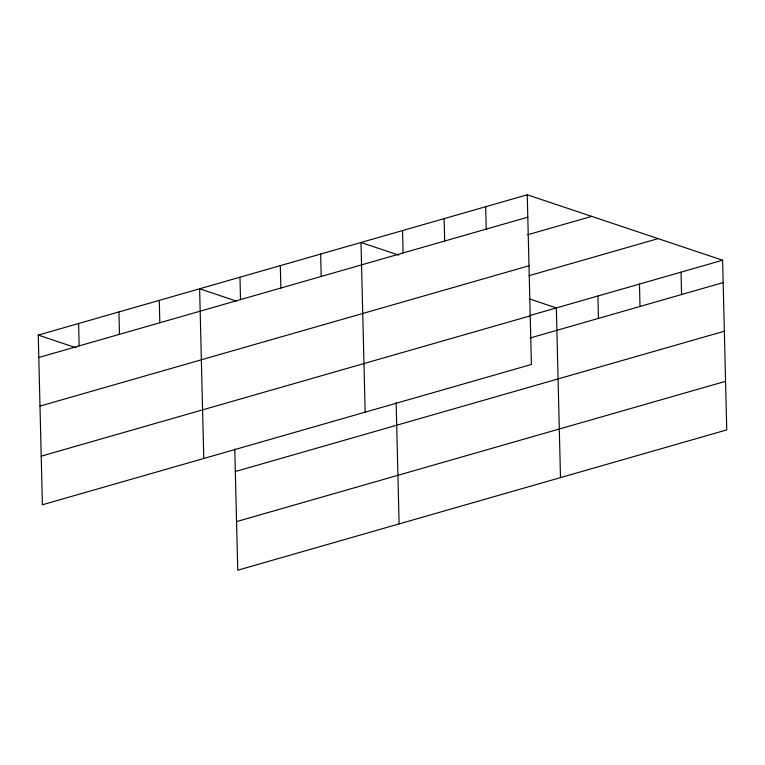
<?xml version="1.0" encoding="UTF-8"?>
<svg xmlns="http://www.w3.org/2000/svg" width="765" height="765" viewBox="0 0 765 765"><rect width="100%" height="100%" fill="white"/><g stroke="black" fill="none" stroke-linecap="round" stroke-linejoin="round"><path stroke-width="1.15" d="M527.257 194.788L531.407 364.465L42.4 504.776L38.25 335.089L527.257 194.788L722.6 260.224L726.75 429.911L237.743 570.212L234.779 449.007M38.795 357.484L527.812 217.174M527.687 234.75L591.727 216.38M39.981 406.091L528.998 265.78M528.95 275.696L658.139 238.632M529.447 315.649L722.6 260.224M41.205 456.17L530.221 315.859M529.992 338.034L723.155 282.61M235.324 471.527L724.34 331.216M236.548 521.606L725.564 381.305M398.785 255.147L360.994 242.486L365.144 412.172M529.667 298.991L556.337 307.932L560.487 477.609M236.299 301.075L199.627 288.788L203.767 458.474M38.25 335.089L76.041 347.75M681.041 272.149L681.586 294.544M639.473 284.083L640.018 306.469M597.905 296.007L598.45 318.393M485.699 206.713L486.244 229.098M444.13 218.637L444.675 241.023M402.562 230.561L403.107 252.947M396.146 402.706L399.11 523.91M320.65 254.066L321.204 276.452M280.315 265.637L280.86 288.032M239.971 277.217L240.516 299.603M159.283 300.368L159.828 322.753M118.938 311.938L119.483 334.334M78.594 323.519L79.139 345.904"/></g></svg>
